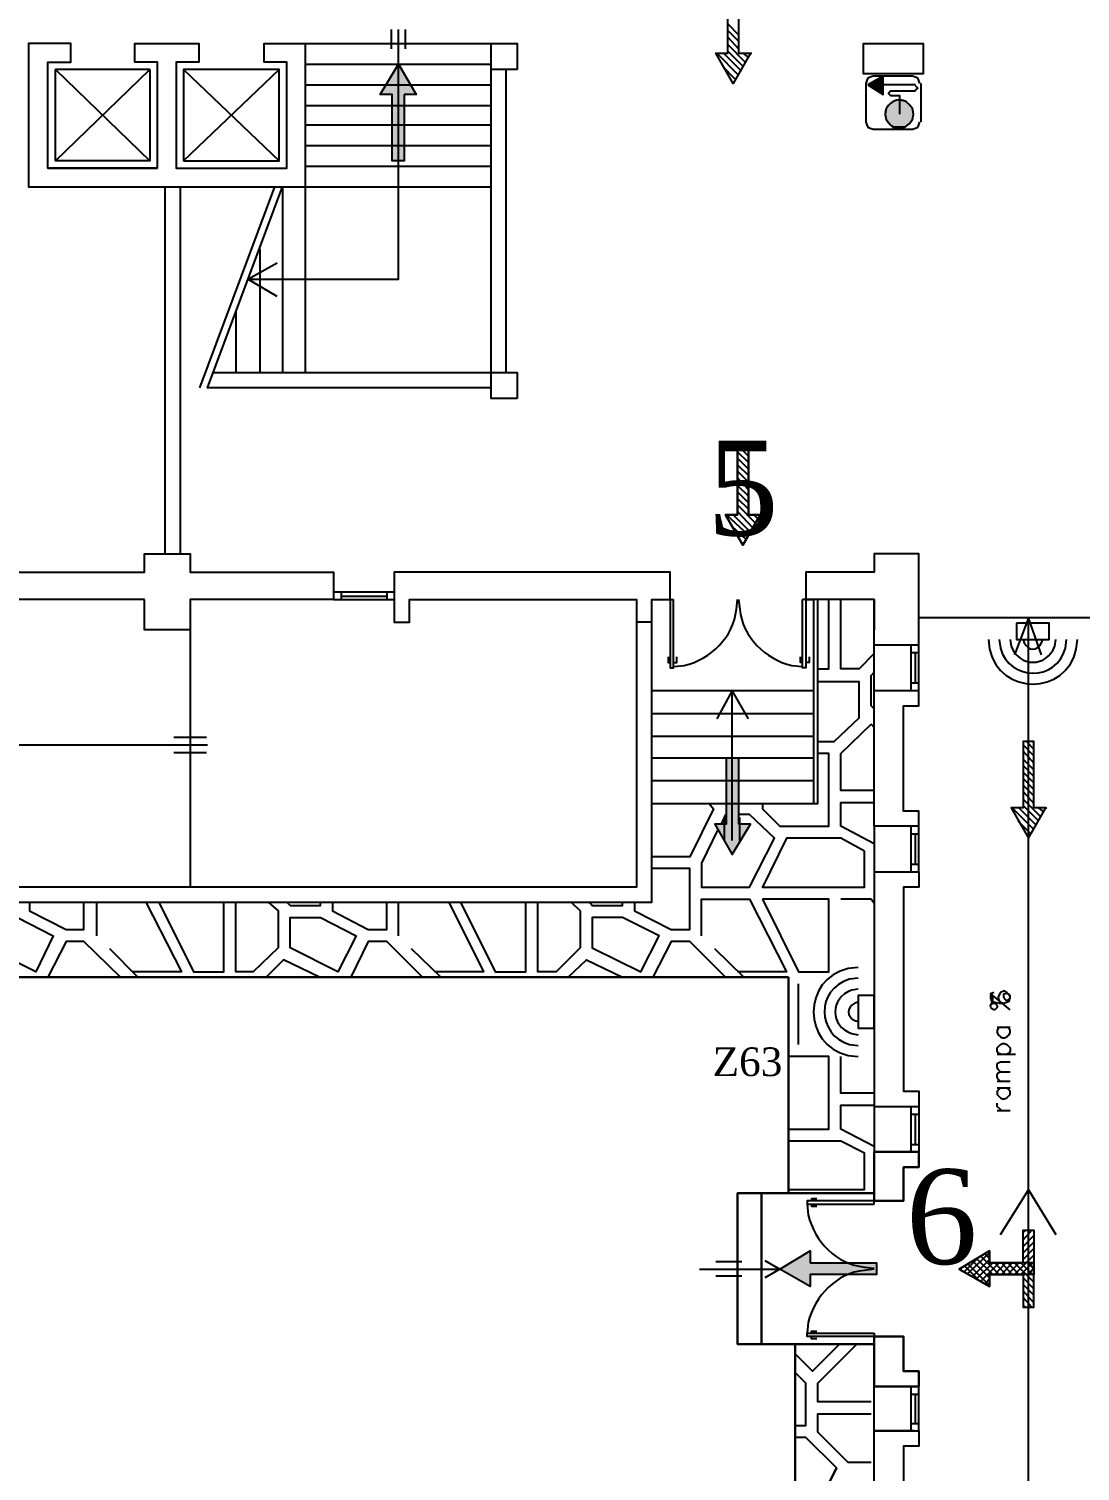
# Model space of a CAD drawing. Header units: millimetres. Extents: x 2592 to 5194, y 1172 to 2359.
# Drawn here: x 2597.721 to 2598.527, y 1180.63 to 1181.737 of the extents above; entities that cross this region are included whole.
import ezdxf

# ---------------------------------------------------------------- set-up
doc = ezdxf.new("R2010")
doc.units = ezdxf.units.MM
for name, color, linetype in [('PDF _Geometria', 7, 'Continuous'), ('PDF _Riempimenti solidi', 3, 'Continuous'), ('PDF _Testo', 7, 'Continuous')]:
    doc.layers.add(name, color=color, linetype=linetype)
doc.styles.add('PDF Times New Roman', font='times.ttf')

msp = doc.modelspace()

# ---------------------------------------------------------------- linework, layer by layer
at = {"layer": 'PDF _Geometria', "color": 3, "lineweight": 25}
for points in [[(2598.2653, 1181.769), (2598.2653, 1181.7182), (2598.2744, 1181.7182), (2598.2611, 1181.6949), (2598.2478, 1181.7182), (2598.2569, 1181.7182), (2598.2569, 1181.769)], [(2598.0086, 1181.6865), (2598.0086, 1181.6357), (2597.9994, 1181.6357), (2597.9994, 1181.6865), (2597.9903, 1181.6865), (2598.0044, 1181.7099), (2598.0178, 1181.6865)], [(2598.2644, 1181.4149), (2598.2644, 1181.364)], [(2598.2728, 1181.4149), (2598.2644, 1181.4149)], [(2598.2728, 1181.409), (2598.2669, 1181.4149)], [(2598.2728, 1181.414), (2598.2719, 1181.4149)], [(2598.2728, 1181.364), (2598.2728, 1181.4149)], [(2598.2728, 1181.404), (2598.2644, 1181.4124)], [(2598.2728, 1181.399), (2598.2644, 1181.4074)], [(2598.2728, 1181.394), (2598.2644, 1181.4024)], [(2598.2728, 1181.389), (2598.2644, 1181.3974)], [(2598.2728, 1181.3832), (2598.2644, 1181.3924)], [(2598.2728, 1181.3782), (2598.2644, 1181.3865)], [(2598.2728, 1181.3732), (2598.2644, 1181.3815)], [(2598.2728, 1181.3682), (2598.2644, 1181.3765)], [(2598.2786, 1181.3574), (2598.2644, 1181.3715)], [(2598.2728, 1181.364), (2598.2819, 1181.364), (2598.2686, 1181.3407), (2598.2553, 1181.364), (2598.2644, 1181.364), (2598.2553, 1181.364), (2598.2686, 1181.3407), (2598.2819, 1181.364)], [(2598.2728, 1181.3482), (2598.2561, 1181.364)], [(2598.2744, 1181.3507), (2598.2611, 1181.364)], [(2598.2761, 1181.354), (2598.2644, 1181.3665)], [(2598.2803, 1181.3607), (2598.2769, 1181.364)], [(2598.2828, 1181.364), (2598.2819, 1181.364)], [(2598.2711, 1181.3449), (2598.2603, 1181.3549)], [(2598.2686, 1181.3415), (2598.2678, 1181.3424)], [(2598.4919, 1181.139), (2598.4919, 1181.1899), (2598.4836, 1181.1899), (2598.4836, 1181.139), (2598.4744, 1181.139), (2598.4878, 1181.1157), (2598.5011, 1181.139)], [(2598.4919, 1180.7899), (2598.4578, 1180.7899), (2598.4836, 1180.7899), (2598.4836, 1180.8149), (2598.4919, 1180.8149), (2598.4919, 1180.7807), (2598.4578, 1180.7807), (2598.4836, 1180.7807), (2598.4836, 1180.7557), (2598.4919, 1180.7557)], [(2598.3203, 1180.7899), (2598.3711, 1180.7899), (2598.3711, 1180.7807), (2598.3203, 1180.7807), (2598.3203, 1180.7715), (2598.2969, 1180.7849), (2598.3203, 1180.799)], [(2598.4578, 1180.7899), (2598.4578, 1180.799), (2598.4344, 1180.7849), (2598.4578, 1180.7715), (2598.4578, 1180.7807), (2598.4578, 1180.7715), (2598.4344, 1180.7849), (2598.4578, 1180.799)]]:
    msp.add_lwpolyline(points, close=True, dxfattribs=at)
at = {"layer": 'PDF _Geometria', "lineweight": 25}
for points in [[(2597.8886, 1181.5449), (2598.0044, 1181.5449), (2598.0044, 1181.7365)], [(2597.9986, 1181.7365), (2597.9986, 1181.7215)], [(2598.0094, 1181.7365), (2598.0094, 1181.7215)], [(2597.7353, 1181.6299), (2597.7353, 1181.7115), (2597.7528, 1181.7115), (2597.7528, 1181.7257), (2597.7203, 1181.7257), (2597.7203, 1181.6157), (2597.9328, 1181.6157), (2597.9328, 1181.4732)], [(2597.8194, 1181.6299), (2597.8194, 1181.7115), (2597.8019, 1181.7115), (2597.8019, 1181.7257), (2597.8511, 1181.7257), (2597.8511, 1181.7115), (2597.8336, 1181.7115), (2597.8336, 1181.6299), (2597.9186, 1181.6299), (2597.9186, 1181.7115), (2597.9011, 1181.7115), (2597.9011, 1181.7257), (2598.0753, 1181.7257)], [(2597.9328, 1181.7257), (2597.9328, 1181.6157), (2598.0753, 1181.6157)], [(2597.7411, 1181.6357), (2597.7411, 1181.7057)], [(2597.8136, 1181.7057), (2597.8136, 1181.6357)], [(2597.8394, 1181.7057), (2597.9128, 1181.6357)], [(2597.8394, 1181.6357), (2597.9128, 1181.7057)], [(2597.8619, 1181.4732), (2598.0753, 1181.4732), (2598.0753, 1181.7057)], [(2597.9328, 1181.7099), (2598.0753, 1181.7099)], [(2598.0869, 1181.4732), (2598.0869, 1181.7057)], [(2597.9328, 1181.694), (2598.0753, 1181.694)], [(2597.9328, 1181.6782), (2598.0753, 1181.6782)], [(2597.9328, 1181.6632), (2598.0753, 1181.6632)], [(2597.9328, 1181.6474), (2598.0753, 1181.6474)], [(2597.8336, 1181.6299), (2597.9186, 1181.6299)], [(2597.9328, 1181.6315), (2598.0753, 1181.6315)], [(2597.8253, 1181.334), (2597.8253, 1181.6157)], [(2597.8369, 1181.334), (2597.8369, 1181.6157)], [(2597.8519, 1181.4615), (2597.9094, 1181.6157)], [(2598.0753, 1181.4615), (2597.8578, 1181.4615), (2597.9153, 1181.6157), (2597.9153, 1181.4732)], [(2597.8978, 1181.5682), (2597.8978, 1181.4732)], [(2597.9111, 1181.5315), (2597.8886, 1181.5449), (2597.9111, 1181.5574)], [(2597.8794, 1181.5207), (2597.8794, 1181.4732)], [(2598.4036, 1181.0899), (2598.4036, 1181.1249), (2598.4036, 1181.1365), (2598.3919, 1181.1365), (2598.3919, 1181.2174), (2598.4036, 1181.2174), (2598.4036, 1181.229), (2598.4036, 1181.264), (2598.4036, 1181.334), (2598.3694, 1181.334), (2598.3694, 1181.3199), (2598.3169, 1181.3199), (2598.3169, 1181.299), (2598.3144, 1181.299)], [(2598.2128, 1181.299), (2598.2128, 1181.3199), (2598.1986, 1181.3199), (2598.0011, 1181.3199), (2598.0011, 1181.2815), (2598.0128, 1181.2815), (2598.0128, 1181.299), (2598.1869, 1181.299), (2598.1869, 1181.2815)], [(2598.6303, 1181.2749), (2598.6303, 1181.3182), (2598.6236, 1181.3182), (2598.6236, 1181.2849), (2598.5753, 1181.2849), (2598.4036, 1181.2849)], [(2598.1986, 1181.2815), (2598.1986, 1181.299), (2598.2128, 1181.299), (2598.2153, 1181.299)], [(2598.3694, 1181.299), (2598.3169, 1181.299), (2598.3228, 1181.299), (2598.3228, 1181.1424), (2598.3261, 1181.1424), (2598.3261, 1181.299)], [(2598.3694, 1181.2982), (2598.3686, 1181.299)], [(2598.4036, 1181.264), (2598.3694, 1181.264), (2598.3694, 1181.299), (2598.3694, 1181.2757)], [(2597.2694, 1181.2757), (2597.2694, 1181.0665), (2598.1986, 1181.0665), (2598.1986, 1181.2815), (2598.1869, 1181.2815), (2598.1869, 1181.0782), (2597.2694, 1181.0782)], [(2598.4978, 1181.2565), (2598.4878, 1181.2849), (2598.4769, 1181.2565)], [(2598.4878, 1180.2982), (2598.4878, 1180.8457), (2598.4878, 1181.2849)], [(2597.8444, 1181.2757), (2597.8444, 1181.0782)], [(2598.3978, 1181.229), (2598.3978, 1181.264)], [(2598.3978, 1181.2582), (2598.4036, 1181.2582)], [(2598.4011, 1181.2349), (2598.4011, 1181.2582)], [(2598.2728, 1181.2074), (2598.2603, 1181.229), (2598.2486, 1181.2074)], [(2598.2603, 1181.114), (2598.2603, 1181.229)], [(2598.3694, 1181.1249), (2598.3694, 1181.229), (2598.4036, 1181.229)], [(2598.3978, 1181.2349), (2598.4036, 1181.2349)], [(2597.8319, 1181.1932), (2597.8569, 1181.1932)], [(2597.3153, 1181.1699), (2597.2694, 1181.1874), (2597.8578, 1181.1874)], [(2597.8319, 1181.1815), (2597.8569, 1181.1815)], [(2598.2561, 1181.1265), (2598.2561, 1181.1774), (2598.2653, 1181.1774), (2598.2653, 1181.1265)], [(2598.2553, 1181.134), (2598.2519, 1181.1265)], [(2598.2544, 1181.114), (2598.2544, 1181.1315)], [(2598.2736, 1181.134), (2598.2653, 1181.134)], [(2598.2661, 1181.114), (2598.2661, 1181.1315)], [(2598.4036, 1181.1249), (2598.3694, 1181.1249), (2598.3694, 1181.0899), (2598.3694, 1180.9099), (2598.3694, 1180.8749), (2598.3694, 1180.8374), (2598.3694, 1180.8749), (2598.3694, 1180.8374), (2598.3919, 1180.8374), (2598.3694, 1180.8374), (2598.3919, 1180.8374), (2598.3694, 1180.8374), (2598.3919, 1180.8374), (2598.3694, 1180.8374), (2598.3694, 1180.8457), (2598.3694, 1180.8374), (2598.3694, 1180.8457)], [(2598.3978, 1181.0899), (2598.3978, 1181.1249)], [(2598.3978, 1181.119), (2598.4036, 1181.119)], [(2598.4011, 1181.0957), (2598.4011, 1181.119)], [(2598.3978, 1181.0957), (2598.4036, 1181.0957)], [(2598.3694, 1181.0899), (2598.4036, 1181.0899), (2598.4036, 1181.0782), (2598.3919, 1181.0782), (2598.3919, 1180.9215), (2598.4036, 1180.9215), (2598.4036, 1180.9099), (2598.4036, 1180.8749), (2598.4036, 1180.8632), (2598.3919, 1180.8632)], [(2598.3694, 1181.0657), (2598.3669, 1181.069)], [(2598.4611, 1180.9974), (2598.4594, 1180.9965), (2598.4586, 1180.9949), (2598.4586, 1180.9932), (2598.4594, 1180.9907), (2598.4619, 1180.9899), (2598.4653, 1180.989), (2598.4686, 1180.989), (2598.4711, 1180.9899), (2598.4728, 1180.9907), (2598.4736, 1180.9932), (2598.4736, 1180.994), (2598.4728, 1180.9957), (2598.4711, 1180.9974), (2598.4694, 1180.9982), (2598.4686, 1180.9982), (2598.4661, 1180.9974), (2598.4644, 1180.994), (2598.4644, 1180.9932), (2598.4653, 1180.9907), (2598.4661, 1180.9899), (2598.4686, 1180.989)], [(2598.4736, 1180.984), (2598.4586, 1180.9965), (2598.4594, 1180.9957), (2598.4603, 1180.9932)], [(2598.4586, 1180.9874), (2598.4603, 1180.989), (2598.4619, 1180.989), (2598.4628, 1180.9882), (2598.4636, 1180.9874), (2598.4636, 1180.9857), (2598.4619, 1180.984), (2598.4611, 1180.984), (2598.4594, 1180.9849)], [(2598.4636, 1180.9707), (2598.4736, 1180.9707)], [(2598.4661, 1180.9707), (2598.4644, 1180.9699), (2598.4636, 1180.9682), (2598.4636, 1180.9665), (2598.4644, 1180.9649), (2598.4661, 1180.9632), (2598.4678, 1180.9624), (2598.4694, 1180.9624), (2598.4711, 1180.9632), (2598.4728, 1180.9649), (2598.4736, 1180.9665), (2598.4736, 1180.9682), (2598.4728, 1180.9699), (2598.4711, 1180.9707)], [(2598.4661, 1180.9499), (2598.4644, 1180.9507), (2598.4636, 1180.9524), (2598.4636, 1180.9549), (2598.4661, 1180.9574), (2598.4678, 1180.9582), (2598.4694, 1180.9582), (2598.4711, 1180.9574), (2598.4736, 1180.9549), (2598.4736, 1180.9524), (2598.4728, 1180.9507), (2598.4711, 1180.9499)], [(2598.4636, 1180.9499), (2598.4778, 1180.9499)], [(2598.4661, 1180.9365), (2598.4644, 1180.9382), (2598.4636, 1180.9399), (2598.4636, 1180.9424), (2598.4644, 1180.9432), (2598.4661, 1180.944), (2598.4736, 1180.944)], [(2598.4661, 1180.929), (2598.4644, 1180.9307), (2598.4636, 1180.9324), (2598.4636, 1180.934), (2598.4644, 1180.9357), (2598.4661, 1180.9365), (2598.4736, 1180.9365)], [(2598.4736, 1180.929), (2598.4636, 1180.929)], [(2598.4636, 1180.924), (2598.4736, 1180.924)], [(2598.4661, 1180.924), (2598.4636, 1180.9215), (2598.4636, 1180.919), (2598.4661, 1180.9165), (2598.4678, 1180.9157), (2598.4694, 1180.9157), (2598.4711, 1180.9165), (2598.4736, 1180.919), (2598.4736, 1180.9215), (2598.4711, 1180.924)], [(2598.3694, 1180.9099), (2598.4036, 1180.9099)], [(2598.3978, 1180.8749), (2598.3978, 1180.9099)], [(2598.3978, 1180.904), (2598.4036, 1180.904)], [(2598.4011, 1180.8807), (2598.4011, 1180.904)], [(2598.4678, 1180.9065), (2598.4661, 1180.9074), (2598.4636, 1180.9099), (2598.4636, 1180.9124)], [(2598.4736, 1180.9065), (2598.4636, 1180.9065)], [(2598.3694, 1180.8749), (2598.4036, 1180.8749)], [(2598.3978, 1180.8807), (2598.4036, 1180.8807)], [(2598.3919, 1180.8632), (2598.3919, 1180.8374), (2598.3919, 1180.8632)], [(2598.2644, 1180.8432), (2598.3694, 1180.8432), (2598.2644, 1180.8432)], [(2598.4661, 1180.8115), (2598.4878, 1180.8457), (2598.5086, 1180.8115)], [(2598.2353, 1180.7849), (2598.2769, 1180.7849)], [(2598.2478, 1180.7907), (2598.2678, 1180.7907)], [(2598.2553, 1180.7849), (2598.2969, 1180.7849)], [(2598.2853, 1180.7915), (2598.2969, 1180.7849), (2598.2853, 1180.7782)], [(2598.2478, 1180.7799), (2598.2678, 1180.7799)], [(2598.4003, 1180.6607), (2598.3694, 1180.6607), (2598.3694, 1180.6949), (2598.4036, 1180.6949), (2598.4036, 1180.7065), (2598.3919, 1180.7065), (2598.4036, 1180.7065), (2598.4036, 1180.6949), (2598.3694, 1180.6949), (2598.4036, 1180.6949), (2598.4036, 1180.7065), (2598.3919, 1180.7065), (2598.3919, 1180.7332), (2598.3919, 1180.7065), (2598.3919, 1180.7332), (2598.3694, 1180.7332), (2598.3919, 1180.7332), (2598.3694, 1180.7332), (2598.3694, 1180.6949), (2598.3694, 1180.7332), (2598.3694, 1180.6949)], [(2598.3978, 1180.6607), (2598.3978, 1180.6949)], [(2598.4036, 1180.6607), (2598.4036, 1180.6949)], [(2598.3978, 1180.689), (2598.4036, 1180.689)], [(2598.4011, 1180.6665), (2598.4011, 1180.689)], [(2598.4003, 1180.649), (2598.3919, 1180.649), (2598.3919, 1180.4924), (2598.4003, 1180.4924), (2598.4003, 1180.4807), (2598.3694, 1180.4807), (2598.3694, 1180.6607), (2598.4036, 1180.6607), (2598.4036, 1180.649), (2598.3953, 1180.649)], [(2598.3978, 1180.6665), (2598.4036, 1180.6665)]]:
    msp.add_lwpolyline(points, dxfattribs=at)
at = {"layer": 'PDF _Geometria', "color": 3, "lineweight": 25}
for points in [[(2598.2569, 1181.7407), (2598.2653, 1181.7324)], [(2598.2569, 1181.7357), (2598.2653, 1181.7274)], [(2598.2569, 1181.7307), (2598.2653, 1181.7215)], [(2598.2569, 1181.7249), (2598.2703, 1181.7115)], [(2598.2486, 1181.7182), (2598.2653, 1181.7015)], [(2598.2536, 1181.7182), (2598.2669, 1181.7049)], [(2598.2569, 1181.7199), (2598.2686, 1181.7082)], [(2598.2686, 1181.7182), (2598.2728, 1181.7149)], [(2598.2744, 1181.7182), (2598.2753, 1181.7182)], [(2598.2528, 1181.7082), (2598.2628, 1181.6982)], [(2598.2603, 1181.6965), (2598.2611, 1181.6949)], [(2598.4836, 1181.1874), (2598.4919, 1181.179)], [(2598.4836, 1181.1824), (2598.4919, 1181.1732)], [(2598.4861, 1181.1899), (2598.4919, 1181.184)], [(2598.4911, 1181.1899), (2598.4919, 1181.189)], [(2598.4836, 1181.1765), (2598.4919, 1181.1682)], [(2598.4836, 1181.1715), (2598.4919, 1181.1632)], [(2598.4836, 1181.1665), (2598.4919, 1181.1582)], [(2598.4836, 1181.1615), (2598.4919, 1181.1532)], [(2598.4836, 1181.1565), (2598.4919, 1181.1482)], [(2598.4836, 1181.1515), (2598.4919, 1181.1424)], [(2598.4753, 1181.139), (2598.4919, 1181.1224)], [(2598.4803, 1181.139), (2598.4936, 1181.1257)], [(2598.4836, 1181.1457), (2598.4969, 1181.1324)], [(2598.4836, 1181.1407), (2598.4953, 1181.129)], [(2598.4953, 1181.139), (2598.4994, 1181.1357)], [(2598.5011, 1181.139), (2598.5019, 1181.139)], [(2598.2561, 1181.1265), (2598.2469, 1181.1265), (2598.2603, 1181.1032), (2598.2744, 1181.1265), (2598.2653, 1181.1265)], [(2598.2561, 1181.134), (2598.2553, 1181.134)], [(2598.4794, 1181.129), (2598.4894, 1181.119)], [(2598.4869, 1181.1174), (2598.4878, 1181.1157)], [(2598.4853, 1180.8149), (2598.4836, 1180.8132)], [(2598.4903, 1180.8149), (2598.4836, 1180.8074)], [(2598.4919, 1180.8107), (2598.4836, 1180.8024)], [(2598.4919, 1180.8057), (2598.4836, 1180.7974)], [(2598.4486, 1180.7932), (2598.4386, 1180.7832)], [(2598.4578, 1180.7974), (2598.4411, 1180.7815)], [(2598.4603, 1180.7807), (2598.4478, 1180.7932)], [(2598.4653, 1180.7807), (2598.4511, 1180.7949)], [(2598.4578, 1180.7932), (2598.4544, 1180.7965)], [(2598.4578, 1180.7982), (2598.4578, 1180.799)], [(2598.4919, 1180.7957), (2598.4769, 1180.7807)], [(2598.4919, 1180.8007), (2598.4836, 1180.7924)], [(2598.4361, 1180.7865), (2598.4353, 1180.7849)], [(2598.4361, 1180.784), (2598.4353, 1180.7857)], [(2598.4486, 1180.7774), (2598.4386, 1180.7874)], [(2598.4411, 1180.789), (2598.4578, 1180.7724), (2598.4578, 1180.7715)], [(2598.4578, 1180.7924), (2598.4444, 1180.779)], [(2598.4578, 1180.7782), (2598.4444, 1180.7915)], [(2598.4603, 1180.7899), (2598.4478, 1180.7774)], [(2598.4653, 1180.7899), (2598.4511, 1180.7757)], [(2598.4703, 1180.7899), (2598.4619, 1180.7807)], [(2598.4703, 1180.7807), (2598.4619, 1180.7899)], [(2598.4753, 1180.7899), (2598.4669, 1180.7807)], [(2598.4753, 1180.7807), (2598.4669, 1180.7899)], [(2598.4803, 1180.7899), (2598.4719, 1180.7807)], [(2598.4803, 1180.7807), (2598.4719, 1180.7899)], [(2598.4919, 1180.7749), (2598.4769, 1180.7899)], [(2598.4919, 1180.7907), (2598.4819, 1180.7807)], [(2598.4919, 1180.7799), (2598.4819, 1180.7899)], [(2598.4919, 1180.7849), (2598.4878, 1180.7899)], [(2598.4919, 1180.7857), (2598.4878, 1180.7807)], [(2598.4578, 1180.7774), (2598.4544, 1180.774)], [(2598.4919, 1180.7699), (2598.4836, 1180.7782)], [(2598.4919, 1180.7649), (2598.4836, 1180.7732)], [(2598.4919, 1180.759), (2598.4836, 1180.7682)], [(2598.4903, 1180.7557), (2598.4836, 1180.7632)], [(2598.4853, 1180.7557), (2598.4836, 1180.7574)]]:
    msp.add_lwpolyline(points, dxfattribs=at)
at = {"layer": 'PDF _Geometria', "lineweight": 25}
for points in [[(2598.0953, 1181.7057), (2598.0753, 1181.7057), (2598.0753, 1181.7257), (2598.0953, 1181.7257)], [(2598.3836, 1181.7257), (2598.4069, 1181.7257), (2598.4069, 1181.7024), (2598.3611, 1181.7024), (2598.3611, 1181.7257)], [(2597.8136, 1181.7057), (2597.7411, 1181.7057), (2597.8136, 1181.6357), (2597.7411, 1181.6357)], [(2597.8394, 1181.6357), (2597.9128, 1181.6357), (2597.9128, 1181.7057), (2597.8394, 1181.7057)], [(2597.8194, 1181.6299), (2597.7353, 1181.6299)], [(2598.0953, 1181.4532), (2598.0753, 1181.4532), (2598.0753, 1181.4732), (2598.0953, 1181.4732)], [(2597.8094, 1181.299), (2597.6928, 1181.299), (2597.6928, 1181.3199), (2597.8094, 1181.3199), (2597.8094, 1181.334), (2597.8444, 1181.334), (2597.8444, 1181.3199), (2597.9544, 1181.3199), (2597.9544, 1181.299), (2597.8444, 1181.299), (2597.8444, 1181.2757), (2597.8094, 1181.2757)], [(2598.4686, 1180.994), (2598.4694, 1180.9924), (2598.4703, 1180.9915), (2598.4719, 1180.9915), (2598.4736, 1180.9932), (2598.4736, 1180.9949), (2598.4728, 1180.9957), (2598.4711, 1180.9965), (2598.4703, 1180.9965), (2598.4686, 1180.9957)], [(2598.4036, 1180.8749), (2598.3694, 1180.8749)], [(2598.4036, 1180.8749), (2598.4036, 1180.8632), (2598.3919, 1180.8632), (2598.4036, 1180.8632)], [(2598.2644, 1180.8432), (2598.2644, 1180.7274)], [(2598.3694, 1180.8432), (2598.2644, 1180.8432)], [(2598.2828, 1180.8432), (2598.2828, 1180.7274)], [(2598.3919, 1180.8374), (2598.3919, 1180.8457)], [(2598.2644, 1180.7274), (2598.3694, 1180.7274)]]:
    msp.add_lwpolyline(points, close=True, dxfattribs=at)
at = {"layer": 'PDF _Geometria', "color": 3, "lineweight": 0}
for points in [[(2598.0178, 1181.6865), (2598.0044, 1181.7099), (2597.9903, 1181.6865), (2597.9994, 1181.6865), (2597.9994, 1181.6357), (2598.0086, 1181.6357), (2598.0086, 1181.6865)], [(2598.2561, 1181.1774), (2598.2561, 1181.1265), (2598.2469, 1181.1265), (2598.2603, 1181.1032), (2598.2744, 1181.1265), (2598.2653, 1181.1265), (2598.2653, 1181.1774)], [(2598.3203, 1180.799), (2598.2969, 1180.7849), (2598.3203, 1180.7715), (2598.3203, 1180.7807), (2598.3711, 1180.7807), (2598.3711, 1180.7899), (2598.3203, 1180.7899)]]:
    msp.add_lwpolyline(points, close=True, dxfattribs=at)
at = {"layer": 'PDF _Geometria', "color": 1, "lineweight": 25}
for points in [[(2598.4044, 1181.6949), (2598.4036, 1181.6974), (2598.4028, 1181.699), (2598.4011, 1181.6999), (2598.3986, 1181.7007), (2598.3686, 1181.7007), (2598.3661, 1181.6999), (2598.3644, 1181.699), (2598.3636, 1181.6974), (2598.3628, 1181.6949), (2598.3628, 1181.6657), (2598.3636, 1181.6632), (2598.3644, 1181.6615), (2598.3661, 1181.6607), (2598.3686, 1181.6599), (2598.3986, 1181.6599), (2598.4011, 1181.6607), (2598.4028, 1181.6615), (2598.4036, 1181.6632), (2598.4044, 1181.6657)], [(2598.4011, 1181.694), (2598.3644, 1181.694)], [(2598.4011, 1181.6899), (2598.4028, 1181.6915), (2598.4011, 1181.6932)], [(2598.4053, 1181.6657), (2598.4053, 1181.6949)], [(2598.4011, 1181.689), (2598.3819, 1181.689), (2598.3803, 1181.6874), (2598.3819, 1181.6857), (2598.3886, 1181.6857), (2598.3886, 1181.6715)], [(2598.3961, 1181.664), (2598.3986, 1181.6674), (2598.3994, 1181.6715), (2598.3986, 1181.6757), (2598.3961, 1181.679)], [(2598.3786, 1181.6757), (2598.3778, 1181.6715), (2598.3786, 1181.6674)]]:
    msp.add_lwpolyline(points, dxfattribs=at)
msp.add_lwpolyline([(2598.3644, 1181.694), (2598.3761, 1181.6865), (2598.3761, 1181.7007)], close=True, dxfattribs=at)
at = {"layer": 'PDF _Geometria', "color": 4, "lineweight": 25}
for points in [[(2597.9544, 1181.3049), (2598.0011, 1181.3049)], [(2597.9603, 1181.3049), (2597.9603, 1181.299)], [(2597.9953, 1181.3049), (2597.9953, 1181.299)], [(2597.9544, 1181.299), (2598.0011, 1181.299)], [(2597.9603, 1181.3015), (2597.9953, 1181.3015)], [(2598.2128, 1181.299), (2598.2128, 1181.2465), (2598.2153, 1181.2465), (2598.2153, 1181.299)], [(2598.2636, 1181.2915), (2598.2644, 1181.299)], [(2598.2653, 1181.299), (2598.2661, 1181.2915)], [(2598.3169, 1181.299), (2598.3169, 1181.2465), (2598.3144, 1181.2465), (2598.3144, 1181.299)], [(2598.2111, 1181.2549), (2598.2111, 1181.2507), (2598.2128, 1181.2507)], [(2598.2153, 1181.2507), (2598.2178, 1181.2507), (2598.2178, 1181.2549)], [(2598.2153, 1181.2474), (2598.2236, 1181.2482)], [(2598.3061, 1181.2482), (2598.3144, 1181.2474)], [(2598.3144, 1181.2507), (2598.3128, 1181.2507), (2598.3128, 1181.2549)], [(2598.3194, 1181.2549), (2598.3194, 1181.2507), (2598.3169, 1181.2507)], [(2598.3253, 1180.839), (2598.3211, 1180.839), (2598.3211, 1180.8374)], [(2598.3178, 1180.8349), (2598.3186, 1180.8265)], [(2598.3211, 1180.8349), (2598.3211, 1180.8332), (2598.3253, 1180.8332)], [(2598.3619, 1180.7865), (2598.3694, 1180.7857)], [(2598.3694, 1180.7849), (2598.3619, 1180.784)], [(2598.3186, 1180.744), (2598.3178, 1180.7357)], [(2598.3211, 1180.7357), (2598.3211, 1180.7374), (2598.3253, 1180.7374)], [(2598.3253, 1180.7315), (2598.3211, 1180.7315), (2598.3211, 1180.7332)]]:
    msp.add_lwpolyline(points, dxfattribs=at)
at = {"layer": 'PDF _Geometria', "color": 8, "lineweight": 25, "true_color": 0x808080}
for points in [[(2598.3261, 1181.2457), (2598.3344, 1181.2457), (2598.3344, 1181.299)], [(2598.3694, 1181.2574), (2598.3578, 1181.2457), (2598.3436, 1181.2457), (2598.3436, 1181.299)], [(2598.1986, 1181.229), (2598.3228, 1181.229)], [(2598.3261, 1181.1899), (2598.3386, 1181.1899), (2598.3578, 1181.2082), (2598.3578, 1181.2357), (2598.3261, 1181.2357)], [(2598.1986, 1181.2115), (2598.3228, 1181.2115)], [(2598.3694, 1181.1524), (2598.3436, 1181.1524), (2598.3436, 1181.1807), (2598.3669, 1181.2032)], [(2598.1986, 1181.194), (2598.3228, 1181.194)], [(2598.2836, 1181.1424), (2598.2836, 1181.1382), (2598.2969, 1181.1249), (2598.3344, 1181.1249), (2598.3344, 1181.1807), (2598.3261, 1181.1807)], [(2598.1986, 1181.1774), (2598.3228, 1181.1774)], [(2598.1986, 1181.1599), (2598.3228, 1181.1599)], [(2598.2428, 1181.1424), (2598.2461, 1181.1382), (2598.2278, 1181.1015), (2598.1986, 1181.1015)], [(2598.1986, 1181.1424), (2598.3228, 1181.1424)], [(2598.3694, 1181.1115), (2598.3436, 1181.1249), (2598.3436, 1181.1432), (2598.3694, 1181.1432)], [(2598.2494, 1181.1224), (2598.2369, 1181.0965), (2598.2369, 1181.0782), (2598.2736, 1181.0782), (2598.2928, 1181.1157), (2598.2736, 1181.134)], [(2598.1853, 1181.0665), (2598.1853, 1181.0599), (2598.2136, 1181.0457), (2598.2278, 1181.0457), (2598.2278, 1181.0924), (2598.1986, 1181.0924)], [(2597.7211, 1181.0665), (2597.7211, 1181.0599), (2597.7494, 1181.0457), (2597.7628, 1181.0457), (2597.7628, 1181.0665)], [(2597.7728, 1181.0407), (2597.7728, 1181.0665)], [(2597.8103, 1181.0665), (2597.8378, 1181.0132), (2597.8003, 1181.0132)], [(2597.8203, 1181.0665), (2597.8469, 1181.0132), (2597.8703, 1181.0132), (2597.8703, 1181.0665)], [(2597.9044, 1181.0665), (2597.9119, 1181.0599), (2597.9119, 1181.0315), (2597.8928, 1181.0132), (2597.8794, 1181.0132), (2597.8794, 1181.0665)], [(2597.9211, 1181.064), (2597.9444, 1181.064), (2597.9444, 1181.0665)], [(2597.9536, 1181.0665), (2597.9536, 1181.0599), (2597.9811, 1181.0457), (2597.9953, 1181.0457), (2597.9953, 1181.0665)], [(2598.0044, 1181.0407), (2598.0044, 1181.0665)], [(2598.0428, 1181.0665), (2598.0694, 1181.0132), (2598.0328, 1181.0132)], [(2598.0519, 1181.0665), (2598.0786, 1181.0132), (2598.1019, 1181.0132), (2598.1019, 1181.0665)], [(2598.1369, 1181.0665), (2598.1436, 1181.0599), (2598.1436, 1181.0315), (2598.1253, 1181.0132), (2598.1111, 1181.0132), (2598.1111, 1181.0665)], [(2598.1511, 1181.0665), (2598.1528, 1181.064), (2598.1761, 1181.064), (2598.1761, 1181.0665)], [(2598.2369, 1181.0407), (2598.2369, 1181.069), (2598.2736, 1181.069), (2598.3019, 1181.0132), (2598.2644, 1181.0132)], [(2598.3669, 1181.069), (2598.3436, 1181.069)], [(2597.7911, 1181.009), (2597.7628, 1181.0365), (2597.7494, 1181.0365), (2597.7353, 1181.009)], [(2598.0228, 1181.009), (2597.9953, 1181.0365), (2597.9811, 1181.0365), (2597.9678, 1181.009)], [(2598.2553, 1181.009), (2598.2278, 1181.0365), (2598.2136, 1181.0365), (2598.1994, 1181.009)], [(2597.8044, 1181.009), (2597.7828, 1181.0307)], [(2598.0369, 1181.009), (2598.0144, 1181.0307)], [(2598.2694, 1181.009), (2598.2469, 1181.0307)], [(2597.9436, 1181.009), (2597.9161, 1181.0224), (2597.9028, 1181.009)], [(2598.1344, 1181.009), (2598.1486, 1181.0224), (2598.1761, 1181.009)], [(2598.3036, 1181.009), (2597.2111, 1181.009), (2598.3036, 1181.009)], [(2598.3036, 1181.009), (2598.3036, 1180.8432), (2598.3036, 1181.009)], [(2598.3111, 1180.9574), (2598.3111, 1181.004)], [(2598.3036, 1180.8924), (2598.3344, 1180.8924), (2598.3344, 1180.9482), (2598.3036, 1180.9482)], [(2598.3694, 1180.9199), (2598.3436, 1180.9199), (2598.3436, 1180.9482)], [(2598.3694, 1180.879), (2598.3436, 1180.8924), (2598.3436, 1180.9107), (2598.3694, 1180.9107)], [(2598.3619, 1180.8457), (2598.3619, 1180.874), (2598.3436, 1180.8832), (2598.3036, 1180.8832)], [(2598.3086, 1180.7274), (2598.3086, 1180.489), (2598.3086, 1180.7274)], [(2598.3428, 1180.7274), (2598.3219, 1180.7065), (2598.3086, 1180.7199)], [(2598.3669, 1180.6832), (2598.3261, 1180.6832), (2598.3261, 1180.6974), (2598.3561, 1180.7274)], [(2598.3086, 1180.6649), (2598.3169, 1180.6649), (2598.3169, 1180.6974), (2598.3086, 1180.7057)], [(2598.3669, 1180.6365), (2598.3494, 1180.6365), (2598.3261, 1180.6599), (2598.3261, 1180.674), (2598.3669, 1180.674)], [(2598.3403, 1180.6324), (2598.3169, 1180.6557), (2598.3086, 1180.6557)]]:
    msp.add_lwpolyline(points, dxfattribs=at)
at = {"layer": 'PDF _Geometria', "color": 6, "lineweight": 25}
for points in [[(2598.4786, 1181.2807), (2598.4786, 1181.2682), (2598.5036, 1181.2682), (2598.5036, 1181.2807)], [(2598.3694, 1180.9949), (2598.3569, 1180.9949), (2598.3569, 1180.9699), (2598.3694, 1180.9699)]]:
    msp.add_lwpolyline(points, close=True, dxfattribs=at)
at = {"layer": 'PDF _Geometria', "color": 253, "lineweight": 25, "true_color": 0x999999}
for points in [[(2598.3694, 1181.229), (2598.3694, 1181.264)], [(2598.3694, 1181.2149), (2598.3669, 1181.2174), (2598.3669, 1181.2407), (2598.3694, 1181.2432)], [(2598.3694, 1181.2007), (2598.3669, 1181.2032)], [(2597.9211, 1181.064), (2597.9186, 1181.0665)], [(2598.3619, 1180.8457), (2598.3036, 1180.8457)], [(2598.3036, 1180.8457), (2598.3036, 1180.8432), (2598.3036, 1180.8457)], [(2598.3428, 1180.7274), (2598.3219, 1180.7065), (2598.3086, 1180.7199)], [(2598.3669, 1180.6832), (2598.3261, 1180.6832), (2598.3261, 1180.6974), (2598.3561, 1180.7274)], [(2598.3086, 1180.6649), (2598.3169, 1180.6649), (2598.3169, 1180.6974), (2598.3086, 1180.7057)], [(2598.3669, 1180.6365), (2598.3494, 1180.6365), (2598.3261, 1180.6599), (2598.3261, 1180.674), (2598.3669, 1180.674)], [(2598.3403, 1180.6324), (2598.3169, 1180.6557), (2598.3086, 1180.6557)]]:
    msp.add_lwpolyline(points, dxfattribs=at)
at = {"layer": 'PDF _Geometria', "color": 6, "lineweight": 25}
for points in [[(2598.4569, 1181.2682), (2598.4578, 1181.2607)], [(2598.4653, 1181.2682), (2598.4661, 1181.2615)], [(2598.4736, 1181.2682), (2598.4744, 1181.2632)], [(2598.4836, 1181.2682), (2598.4844, 1181.2657)], [(2598.4978, 1181.2657), (2598.4986, 1181.2682)], [(2598.5078, 1181.2632), (2598.5086, 1181.2682)], [(2598.5161, 1181.2615), (2598.5169, 1181.2682)], [(2598.5244, 1181.2607), (2598.5253, 1181.2682)], [(2598.3569, 1181.0165), (2598.3494, 1181.0157)], [(2598.3569, 1181.0082), (2598.3503, 1181.0074)], [(2598.3569, 1180.9999), (2598.3519, 1180.999)], [(2598.3569, 1180.9899), (2598.3544, 1180.989)], [(2598.3544, 1180.9757), (2598.3569, 1180.9749)], [(2598.3519, 1180.9657), (2598.3569, 1180.9649)], [(2598.3494, 1180.949), (2598.3569, 1180.9482)], [(2598.3503, 1180.9574), (2598.3569, 1180.9565)]]:
    msp.add_lwpolyline(points, dxfattribs=at)
at = {"layer": 'PDF _Geometria', "color": 8, "lineweight": 25, "true_color": 0x808080}
for points in [[(2598.3619, 1181.1057), (2598.3436, 1181.1157), (2598.3019, 1181.1157), (2598.2836, 1181.0782), (2598.3619, 1181.0782)], [(2598.2836, 1181.069), (2598.3111, 1181.0132), (2598.3344, 1181.0132), (2598.3344, 1181.069)], [(2597.7119, 1181.0549), (2597.7394, 1181.0407), (2597.7261, 1181.0132), (2597.6886, 1181.0315), (2597.6886, 1181.0549)], [(2597.9444, 1181.0549), (2597.9719, 1181.0407), (2597.9578, 1181.0132), (2597.9211, 1181.0315), (2597.9211, 1181.0549)], [(2598.1761, 1181.0549), (2598.1528, 1181.0549), (2598.1528, 1181.0315), (2598.1903, 1181.0132), (2598.2044, 1181.0407)], [(2598.3219, 1180.5949), (2598.3403, 1180.6324), (2598.3219, 1180.5949), (2598.3086, 1180.5949)]]:
    msp.add_lwpolyline(points, close=True, dxfattribs=at)
at = {"layer": 'PDF _Geometria', "color": 4, "lineweight": 25}
for points in [[(2598.3694, 1180.8349), (2598.3694, 1180.8374), (2598.3178, 1180.8374), (2598.3178, 1180.8349)], [(2598.3694, 1180.7357), (2598.3694, 1180.7332), (2598.3178, 1180.7332), (2598.3178, 1180.7357)]]:
    msp.add_lwpolyline(points, close=True, dxfattribs=at)
at = {"layer": 'PDF _Geometria', "lineweight": 0}
for points in [[(2598.3694, 1180.6607), (2598.3694, 1180.6949), (2598.3694, 1180.7274), (2598.3036, 1180.7274)], [(2598.3669, 1180.7274), (2598.3086, 1180.7274)]]:
    msp.add_lwpolyline(points, dxfattribs=at)
at = {"layer": 'PDF _Geometria', "color": 1, "lineweight": 25}
for points in [[(2598.3961, 1181.679), (2598.3905, 1181.6849), (2598.3823, 1181.6827), (2598.3786, 1181.6757)], [(2598.3786, 1181.6674), (2598.3823, 1181.6604), (2598.3905, 1181.6581), (2598.3961, 1181.664)]]:
    msp.add_open_spline(points, degree=3, dxfattribs=at)
at = {"layer": 'PDF _Geometria', "color": 4, "lineweight": 25}
for points in [[(2598.2236, 1181.2482), (2598.2442, 1181.2535), (2598.2613, 1181.2698), (2598.2636, 1181.2915)], [(2598.2661, 1181.2915), (2598.2684, 1181.2698), (2598.2855, 1181.2535), (2598.3061, 1181.2482)], [(2598.3186, 1180.8265), (2598.3239, 1180.8059), (2598.3402, 1180.7888), (2598.3619, 1180.7865)], [(2598.3619, 1180.784), (2598.3402, 1180.7818), (2598.3239, 1180.7647), (2598.3186, 1180.744)]]:
    msp.add_open_spline(points, degree=3, dxfattribs=at)
at = {"layer": 'PDF _Geometria', "color": 6, "lineweight": 25}
for points in [[(2598.4578, 1181.2607), (2598.4658, 1181.2252), (2598.5164, 1181.2252), (2598.5244, 1181.2607)], [(2598.4661, 1181.2615), (2598.4735, 1181.2363), (2598.5088, 1181.2357), (2598.5161, 1181.2615)], [(2598.4744, 1181.2632), (2598.4802, 1181.2466), (2598.502, 1181.2466), (2598.5078, 1181.2632)], [(2598.4844, 1181.2657), (2598.4878, 1181.2592), (2598.4943, 1181.2592), (2598.4978, 1181.2657)], [(2598.3494, 1181.0157), (2598.3139, 1181.0077), (2598.3139, 1180.9571), (2598.3494, 1180.949)], [(2598.3503, 1181.0074), (2598.3244, 1181.0001), (2598.325, 1180.9648), (2598.3503, 1180.9574)], [(2598.3519, 1180.999), (2598.3353, 1180.9932), (2598.3353, 1180.9715), (2598.3519, 1180.9657)], [(2598.3544, 1180.989), (2598.3479, 1180.9856), (2598.3479, 1180.9791), (2598.3544, 1180.9757)]]:
    msp.add_open_spline(points, degree=3, dxfattribs=at)
at = {"layer": 'PDF _Geometria', "lineweight": 25}
msp.add_open_spline([(2598.4594, 1180.9849), (2598.4569, 1180.9883), (2598.4608, 1180.9882), (2598.4603, 1180.9932)], degree=3, dxfattribs=at)
at = {"layer": 'PDF _Riempimenti solidi', "lineweight": 0, "transparency": 33554559}
for points in [[(2598.0044, 1181.7099), (2598.0178, 1181.6865), (2597.9903, 1181.6865)], [(2597.9994, 1181.6865), (2598.0086, 1181.6357), (2597.9994, 1181.6357)], [(2597.9994, 1181.6865), (2598.0086, 1181.6865), (2598.0086, 1181.6357)], [(2598.2561, 1181.1774), (2598.2653, 1181.1265), (2598.2561, 1181.1265)], [(2598.2561, 1181.1774), (2598.2653, 1181.1774), (2598.2653, 1181.1265)], [(2598.2469, 1181.1265), (2598.2744, 1181.1265), (2598.2603, 1181.1032)], [(2598.3203, 1180.799), (2598.3203, 1180.7899), (2598.3044, 1180.7899)], [(2598.3044, 1180.7899), (2598.3711, 1180.7849), (2598.2969, 1180.7849)], [(2598.2969, 1180.7849), (2598.3711, 1180.7807), (2598.3044, 1180.7807)], [(2598.2969, 1180.7849), (2598.3711, 1180.7849), (2598.3711, 1180.7807)], [(2598.3044, 1180.7899), (2598.3711, 1180.7899), (2598.3711, 1180.7849)], [(2598.3044, 1180.7807), (2598.3203, 1180.7807), (2598.3203, 1180.7715)]]:
    msp.add_solid(points, dxfattribs=at)
at = {"layer": 'PDF _Riempimenti solidi', "color": 1, "lineweight": 25, "transparency": 33554559}
for points in [[(2598.3761, 1181.7007), (2598.3761, 1181.694), (2598.3644, 1181.694)], [(2598.3644, 1181.694), (2598.3761, 1181.694), (2598.3761, 1181.6865)], [(2598.3794, 1181.679), (2598.3978, 1181.6774), (2598.3786, 1181.6774)], [(2598.3811, 1181.6807), (2598.3969, 1181.679), (2598.3794, 1181.679)], [(2598.3794, 1181.679), (2598.3969, 1181.679), (2598.3978, 1181.6774)], [(2598.3828, 1181.6824), (2598.3953, 1181.6807), (2598.3811, 1181.6807)], [(2598.3811, 1181.6807), (2598.3953, 1181.6807), (2598.3969, 1181.679)], [(2598.3828, 1181.6824), (2598.3936, 1181.6824), (2598.3953, 1181.6807)], [(2598.3869, 1181.6832), (2598.3911, 1181.6824), (2598.3853, 1181.6824)], [(2598.3869, 1181.6832), (2598.3894, 1181.6832), (2598.3911, 1181.6824)], [(2598.3778, 1181.6757), (2598.3994, 1181.674), (2598.3769, 1181.674)], [(2598.3769, 1181.674), (2598.3994, 1181.6715), (2598.3769, 1181.6715)], [(2598.3769, 1181.674), (2598.3994, 1181.674), (2598.3994, 1181.6715)], [(2598.3769, 1181.6715), (2598.3994, 1181.6699), (2598.3769, 1181.6699)], [(2598.3769, 1181.6715), (2598.3994, 1181.6715), (2598.3994, 1181.6699)], [(2598.3769, 1181.6699), (2598.3986, 1181.6674), (2598.3778, 1181.6674)], [(2598.3769, 1181.6699), (2598.3994, 1181.6699), (2598.3986, 1181.6674)], [(2598.3786, 1181.6774), (2598.3986, 1181.6757), (2598.3778, 1181.6757)], [(2598.3778, 1181.6757), (2598.3986, 1181.6757), (2598.3994, 1181.674)], [(2598.3786, 1181.6774), (2598.3978, 1181.6774), (2598.3986, 1181.6757)], [(2598.3778, 1181.6674), (2598.3978, 1181.6657), (2598.3786, 1181.6657)], [(2598.3778, 1181.6674), (2598.3986, 1181.6674), (2598.3978, 1181.6657)], [(2598.3786, 1181.6657), (2598.3961, 1181.6632), (2598.3803, 1181.6632)], [(2598.3786, 1181.6657), (2598.3978, 1181.6657), (2598.3961, 1181.6632)], [(2598.3803, 1181.6632), (2598.3944, 1181.6624), (2598.3819, 1181.6624)], [(2598.3803, 1181.6632), (2598.3961, 1181.6632), (2598.3944, 1181.6624)], [(2598.3819, 1181.6624), (2598.3928, 1181.6607), (2598.3836, 1181.6607)], [(2598.3819, 1181.6624), (2598.3944, 1181.6624), (2598.3928, 1181.6607)], [(2598.3861, 1181.6607), (2598.3903, 1181.6607), (2598.3886, 1181.6599)]]:
    msp.add_solid(points, dxfattribs=at)

# ---------------------------------------------------------------- texts
at = {"layer": 'PDF _Testo', "char_height": 0.0728, "attachment_point": 7, "style": 'PDF Times New Roman'}
for s, insert in [('5', (2598.2411, 1181.347)), ('6', (2598.3936, 1180.7878))]:
    msp.add_mtext(s, dxfattribs=dict(at, insert=insert))
at = {"layer": 'PDF _Testo', "color": 6, "insert": (2598.2453, 1180.9328), "char_height": 0.02201, "attachment_point": 7, "style": 'PDF Times New Roman'}
msp.add_mtext('Z63', dxfattribs=at)

doc.saveas('drawing.dxf')
